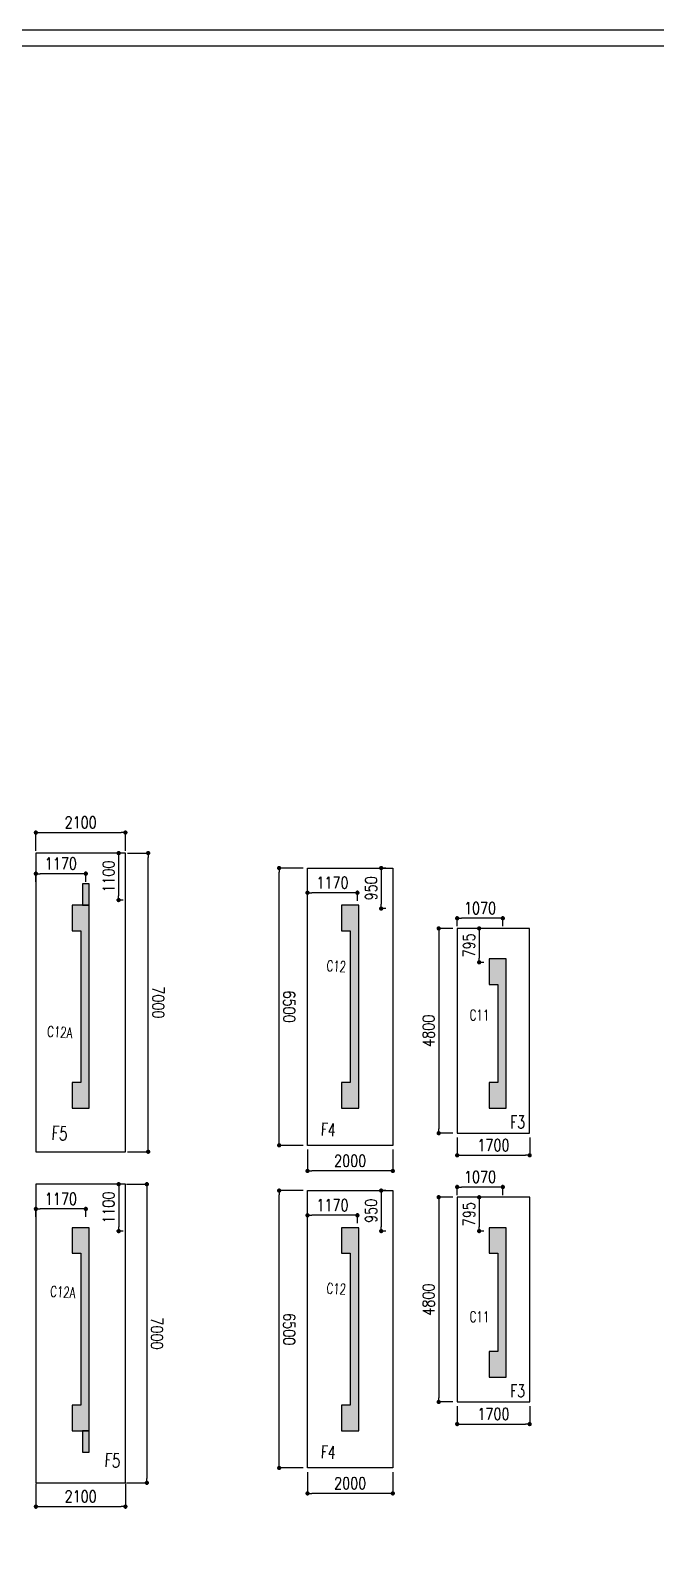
# Model space of a CAD drawing. Extents: x 473024 to 774629, y -1213442 to -1126596.
# Drawn here: x 512094 to 526767, y -1162354 to -1126969 of the extents above; entities that cross this region are included whole.
import ezdxf
from ezdxf.enums import TextEntityAlignment as Align

# ---------------------------------------------------------------- set-up
doc = ezdxf.new("R2010")
doc.units = 0
doc.header["$LTSCALE"] = 100
doc.header["$MEASUREMENT"] = 0
doc.header["$PDMODE"] = 2
doc.header["$PDSIZE"] = -10
doc.layers.get('0').update_dxf_attribs({"linetype": 'CONTINUOUS'})
doc.layers.get('Defpoints').update_dxf_attribs({"linetype": 'CONTINUOUS'})
for name, color, linetype in [('7', 7, 'CONTINUOUS'), ('C-STRU-COL-HAT', 253, 'CONTINUOUS'), ('COLNO', 6, 'CONTINUOUS'), ('column', 10, 'CONTINUOUS'), ('Footing', 2, 'CONTINUOUS'), ('Footing Nos', 4, 'CONTINUOUS'), ('S-FOOTDIM', 9, 'CONTINUOUS'), ('TITLE2', 7, 'CONTINUOUS')]:
    doc.layers.add(name, color=color, linetype=linetype)
doc.styles.add('ROMANS', font='romans.shx', dxfattribs={"width": 0.8})
doc.dimstyles.new('dim100', dxfattribs={"dimtxt": 275, "dimasz": 100, "dimexe": 50, "dimexo": 50, "dimgap": 100, "dimtad": 1, "dimdec": 0, "dimrnd": 5, "dimzin": 0, "dimdsep": 46, "dimtxsty": 'ROMANS', "dimblk": 'DOT', "dimcen": 0.09, "dimclrd": 9, "dimclre": 9, "dimclrt": 3, "dimadec": 0, "dimazin": 0, "dimtfac": 1, "dimtdec": 0, "dimtofl": 0, "dimtmove": 1, "dimatfit": 0, "dimldrblk": 'DOT', "dimfxl": 1, "dimtolj": 1, "dimtzin": 0, "dimarcsym": 0})

# ---------------------------------------------------------------- blocks, each defined once
blk = doc.blocks.new('_Dot')
at = {"color": 0, "linetype": 'ByBlock', "lineweight": -2}
blk.add_line((-0.5, 0), (-1, 0), dxfattribs=at)
at = {"color": 0, "linetype": 'ByBlock', "const_width": 0.5}
blk.add_lwpolyline([(-0.25, 0, 1), (0.25, 0, 1)], format="xyb", close=True, dxfattribs=at)
blk = doc.blocks.new('*D123')
at = {"layer": 'Defpoints', "color": 0, "transparency": 16777216}
for p in [(518599, -1160668), (520599, -1160668), (518599, -1161267)]:
    blk.add_point(p, dxfattribs=at)
at = {"layer": 'S-FOOTDIM', "color": 9, "lineweight": -2, "transparency": 16777216}
for p, q in [((518599, -1160768), (518599, -1161267)), ((520599, -1160768), (520599, -1161267)), ((520499, -1161267), (518699, -1161267))]:
    blk.add_line(p, q, dxfattribs=at)
at = {"layer": 'S-FOOTDIM', "color": 9, "lineweight": -2, "transparency": 16777216, "xscale": 100, "yscale": 100, "zscale": 100}
for p, rotation in [((518599, -1161267), 180.0024696231553), ((520599, -1161267), 0.002469623155336719)]:
    blk.add_blockref('_Dot', p, dxfattribs=dict(at, rotation=rotation))
at = {"layer": 'S-FOOTDIM', "color": 3, "transparency": 16777216, "insert": (519599, -1161029), "char_height": 275, "attachment_point": 5, "rotation": 0.0025, "style": 'ROMANS'}
blk.add_mtext('\\A1;2000', dxfattribs=at)
blk = doc.blocks.new('*D124')
at = {"layer": 'Defpoints', "color": 0, "transparency": 16777216}
for p in [(517933, -1154168), (518599, -1154168), (518599, -1160668)]:
    blk.add_point(p, dxfattribs=at)
at = {"layer": 'S-FOOTDIM', "color": 9, "lineweight": -2, "transparency": 16777216}
for p, q in [((518499, -1154168), (517933, -1154168)), ((517934, -1160568), (517933, -1154268)), ((518499, -1160668), (517934, -1160668))]:
    blk.add_line(p, q, dxfattribs=at)
at = {"layer": 'S-FOOTDIM', "color": 9, "lineweight": -2, "transparency": 16777216, "xscale": 100, "yscale": 100, "zscale": 100}
for p, rotation in [((517933, -1154168), 90.00246962315532), ((517934, -1160668), 270.0024696231553)]:
    blk.add_blockref('_Dot', p, dxfattribs=dict(at, rotation=rotation))
at = {"layer": 'S-FOOTDIM', "color": 3, "transparency": 16777216, "insert": (518171, -1157418), "char_height": 275, "attachment_point": 5, "rotation": 270.0025, "style": 'ROMANS'}
blk.add_mtext('\\A1;6500', dxfattribs=at)
blk = doc.blocks.new('*D125')
at = {"layer": 'Defpoints', "color": 0, "transparency": 16777216}
for p in [(518599, -1153108), (520599, -1153108), (518599, -1153707)]:
    blk.add_point(p, dxfattribs=at)
at = {"layer": 'S-FOOTDIM', "color": 9, "lineweight": -2, "transparency": 16777216}
for p, q in [((518599, -1153208), (518599, -1153707)), ((520599, -1153208), (520599, -1153707)), ((520499, -1153707), (518699, -1153707))]:
    blk.add_line(p, q, dxfattribs=at)
at = {"layer": 'S-FOOTDIM', "color": 9, "lineweight": -2, "transparency": 16777216, "xscale": 100, "yscale": 100, "zscale": 100}
for p, rotation in [((518599, -1153707), 180.0024696231486), ((520599, -1153707), 0.002469623148622091)]:
    blk.add_blockref('_Dot', p, dxfattribs=dict(at, rotation=rotation))
at = {"layer": 'S-FOOTDIM', "color": 3, "transparency": 16777216, "insert": (519599, -1153469), "char_height": 275, "attachment_point": 5, "rotation": 0.0025, "style": 'ROMANS'}
blk.add_mtext('\\A1;2000', dxfattribs=at)
blk = doc.blocks.new('*D126')
at = {"layer": 'Defpoints', "color": 0, "transparency": 16777216}
for p in [(517933, -1146608), (518598, -1146608), (518599, -1153108)]:
    blk.add_point(p, dxfattribs=at)
at = {"layer": 'S-FOOTDIM', "color": 9, "lineweight": -2, "transparency": 16777216}
for p, q in [((518498, -1146608), (517933, -1146608)), ((517933, -1153008), (517933, -1146708)), ((518499, -1153108), (517933, -1153108))]:
    blk.add_line(p, q, dxfattribs=at)
at = {"layer": 'S-FOOTDIM', "color": 9, "lineweight": -2, "transparency": 16777216, "xscale": 100, "yscale": 100, "zscale": 100}
for p, rotation in [((517933, -1146608), 90.00246962315532), ((517933, -1153108), 270.0024696231553)]:
    blk.add_blockref('_Dot', p, dxfattribs=dict(at, rotation=rotation))
at = {"layer": 'S-FOOTDIM', "color": 3, "transparency": 16777216, "insert": (518171, -1149858), "char_height": 275, "attachment_point": 5, "rotation": 270.0025, "style": 'ROMANS'}
blk.add_mtext('\\A1;6500', dxfattribs=at)
blk = doc.blocks.new('*D127')
at = {"layer": 'Defpoints', "color": 0, "transparency": 16777216}
for p in [(512228, -1160994), (514328, -1160994), (514328, -1161574)]:
    blk.add_point(p, dxfattribs=at)
at = {"layer": 'S-FOOTDIM', "color": 9, "lineweight": -2, "transparency": 16777216}
for p, q in [((512228, -1161044), (512228, -1161624)), ((514328, -1161044), (514328, -1161624)), ((512328, -1161574), (514228, -1161574))]:
    blk.add_line(p, q, dxfattribs=at)
at = {"layer": 'S-FOOTDIM', "color": 9, "lineweight": -2, "transparency": 16777216, "xscale": 100, "yscale": 100, "zscale": 100}
for p, rotation in [((512228, -1161574), 180.000188798149), ((514328, -1161574), 0.0001887981489817803)]:
    blk.add_blockref('_Dot', p, dxfattribs=dict(at, rotation=rotation))
at = {"layer": 'S-FOOTDIM', "color": 3, "transparency": 16777216, "insert": (513278, -1161337), "char_height": 275, "attachment_point": 5, "rotation": 0.0002, "style": 'ROMANS'}
blk.add_mtext('\\A1;2100', dxfattribs=at)
blk = doc.blocks.new('*D128')
at = {"layer": 'Defpoints', "color": 0, "transparency": 16777216}
for p in [(514303, -1154018), (514303, -1161018), (514830, -1161018)]:
    blk.add_point(p, dxfattribs=at)
at = {"layer": 'S-FOOTDIM', "color": 9, "lineweight": -2, "transparency": 16777216}
for p, q in [((514353, -1154018), (514880, -1154018)), ((514830, -1154118), (514830, -1160918)), ((514353, -1161018), (514880, -1161018))]:
    blk.add_line(p, q, dxfattribs=at)
at = {"layer": 'S-FOOTDIM', "color": 9, "lineweight": -2, "transparency": 16777216, "xscale": 100, "yscale": 100, "zscale": 100}
for p, rotation in [((514830, -1154018), 90.0003432690879), ((514830, -1161018), 270.0003432690879)]:
    blk.add_blockref('_Dot', p, dxfattribs=dict(at, rotation=rotation))
at = {"layer": 'S-FOOTDIM', "color": 3, "transparency": 16777216, "insert": (515067, -1157518), "char_height": 275, "attachment_point": 5, "rotation": 270.0003, "style": 'ROMANS'}
blk.add_mtext('\\A1;7000', dxfattribs=at)
blk = doc.blocks.new('*D129')
at = {"layer": 'Defpoints', "color": 0, "transparency": 16777216}
for p in [(514328, -1145776), (512228, -1146258), (514328, -1146258)]:
    blk.add_point(p, dxfattribs=at)
at = {"layer": 'S-FOOTDIM', "color": 9, "lineweight": -2, "transparency": 16777216}
for p, q in [((512228, -1146208), (512228, -1145727)), ((514328, -1146208), (514328, -1145726)), ((512328, -1145777), (514228, -1145776))]:
    blk.add_line(p, q, dxfattribs=at)
at = {"layer": 'S-FOOTDIM', "color": 9, "lineweight": -2, "transparency": 16777216, "xscale": 100, "yscale": 100, "zscale": 100}
for p, rotation in [((512228, -1145777), 180.0024705561806), ((514328, -1145776), 0.002470556180603151)]:
    blk.add_blockref('_Dot', p, dxfattribs=dict(at, rotation=rotation))
at = {"layer": 'S-FOOTDIM', "color": 3, "transparency": 16777216, "insert": (513278, -1145539), "char_height": 275, "attachment_point": 5, "rotation": 0.0025, "style": 'ROMANS'}
blk.add_mtext('\\A1;2100', dxfattribs=at)
blk = doc.blocks.new('*D130')
at = {"layer": 'Defpoints', "color": 0, "transparency": 16777216}
for p in [(514328, -1146258), (514861, -1146258), (514328, -1153258)]:
    blk.add_point(p, dxfattribs=at)
at = {"layer": 'S-FOOTDIM', "color": 9, "lineweight": -2, "transparency": 16777216}
for p, q in [((514378, -1146258), (514911, -1146258)), ((514861, -1153158), (514861, -1146358)), ((514378, -1153258), (514911, -1153258))]:
    blk.add_line(p, q, dxfattribs=at)
at = {"layer": 'S-FOOTDIM', "color": 9, "lineweight": -2, "transparency": 16777216, "xscale": 100, "yscale": 100, "zscale": 100}
for p, rotation in [((514861, -1146258), 90.00242456644979), ((514861, -1153258), 270.0024245664498)]:
    blk.add_blockref('_Dot', p, dxfattribs=dict(at, rotation=rotation))
at = {"layer": 'S-FOOTDIM', "color": 3, "transparency": 16777216, "insert": (515099, -1149758), "char_height": 275, "attachment_point": 5, "rotation": 270.0024, "style": 'ROMANS'}
blk.add_mtext('\\A1;7000', dxfattribs=at)
blk = doc.blocks.new('*D131')
at = {"layer": 'Defpoints', "color": 0, "transparency": 16777216}
for p in [(522109, -1152823), (523809, -1152823), (523809, -1153341)]:
    blk.add_point(p, dxfattribs=at)
at = {"layer": 'S-FOOTDIM', "color": 9, "lineweight": -2, "transparency": 16777216}
for p, q in [((522109, -1152923), (522109, -1153341)), ((523809, -1152923), (523809, -1153341)), ((522209, -1153341), (523709, -1153341))]:
    blk.add_line(p, q, dxfattribs=at)
at = {"layer": 'S-FOOTDIM', "color": 9, "lineweight": -2, "transparency": 16777216, "xscale": 100, "yscale": 100, "zscale": 100, "rotation": 180}
blk.add_blockref('_Dot', (522109, -1153341), dxfattribs=at)
at = {"layer": 'S-FOOTDIM', "color": 9, "lineweight": -2, "transparency": 16777216, "xscale": 100, "yscale": 100, "zscale": 100}
blk.add_blockref('_Dot', (523809, -1153341), dxfattribs=at)
at = {"layer": 'S-FOOTDIM', "color": 3, "transparency": 16777216, "insert": (522959, -1153104), "char_height": 275, "attachment_point": 5, "style": 'ROMANS'}
blk.add_mtext('\\A1;1700', dxfattribs=at)
blk = doc.blocks.new('*D132')
at = {"layer": 'Defpoints', "color": 0, "transparency": 16777216}
for p in [(522109, -1148023), (521675, -1152823), (522109, -1152823)]:
    blk.add_point(p, dxfattribs=at)
at = {"layer": 'S-FOOTDIM', "color": 9, "lineweight": -2, "transparency": 16777216}
for p, q in [((522009, -1148023), (521675, -1148023)), ((521675, -1148123), (521675, -1152723)), ((522009, -1152823), (521675, -1152823))]:
    blk.add_line(p, q, dxfattribs=at)
at = {"layer": 'S-FOOTDIM', "color": 9, "lineweight": -2, "transparency": 16777216, "xscale": 100, "yscale": 100, "zscale": 100}
for p, rotation in [((521675, -1148023), 90), ((521675, -1152823), 270)]:
    blk.add_blockref('_Dot', p, dxfattribs=dict(at, rotation=rotation))
at = {"layer": 'S-FOOTDIM', "color": 3, "transparency": 16777216, "insert": (521437, -1150423), "char_height": 275, "attachment_point": 5, "rotation": 90, "style": 'ROMANS'}
blk.add_mtext('\\A1;4800', dxfattribs=at)
blk = doc.blocks.new('*D133')
at = {"layer": 'Defpoints', "color": 0, "transparency": 16777216}
for p in [(522109, -1159123), (523809, -1159123), (523809, -1159641)]:
    blk.add_point(p, dxfattribs=at)
at = {"layer": 'S-FOOTDIM', "color": 9, "lineweight": -2, "transparency": 16777216}
for p, q in [((522109, -1159223), (522109, -1159641)), ((523809, -1159223), (523809, -1159641)), ((522209, -1159641), (523709, -1159641))]:
    blk.add_line(p, q, dxfattribs=at)
at = {"layer": 'S-FOOTDIM', "color": 9, "lineweight": -2, "transparency": 16777216, "xscale": 100, "yscale": 100, "zscale": 100, "rotation": 180}
blk.add_blockref('_Dot', (522109, -1159641), dxfattribs=at)
at = {"layer": 'S-FOOTDIM', "color": 9, "lineweight": -2, "transparency": 16777216, "xscale": 100, "yscale": 100, "zscale": 100}
blk.add_blockref('_Dot', (523809, -1159641), dxfattribs=at)
at = {"layer": 'S-FOOTDIM', "color": 3, "transparency": 16777216, "insert": (522959, -1159404), "char_height": 275, "attachment_point": 5, "style": 'ROMANS'}
blk.add_mtext('\\A1;1700', dxfattribs=at)
blk = doc.blocks.new('*D134')
at = {"layer": 'Defpoints', "color": 0, "transparency": 16777216}
for p in [(522109, -1154323), (521675, -1159123), (522109, -1159123)]:
    blk.add_point(p, dxfattribs=at)
at = {"layer": 'S-FOOTDIM', "color": 9, "lineweight": -2, "transparency": 16777216}
for p, q in [((522009, -1154323), (521675, -1154323)), ((521675, -1154423), (521675, -1159023)), ((522009, -1159123), (521675, -1159123))]:
    blk.add_line(p, q, dxfattribs=at)
at = {"layer": 'S-FOOTDIM', "color": 9, "lineweight": -2, "transparency": 16777216, "xscale": 100, "yscale": 100, "zscale": 100}
for p, rotation in [((521675, -1154323), 90), ((521675, -1159123), 270)]:
    blk.add_blockref('_Dot', p, dxfattribs=dict(at, rotation=rotation))
at = {"layer": 'S-FOOTDIM', "color": 3, "transparency": 16777216, "insert": (521438, -1156723), "char_height": 275, "attachment_point": 5, "rotation": 90, "style": 'ROMANS'}
blk.add_mtext('\\A1;4800', dxfattribs=at)
blk = doc.blocks.new('*D404')
at = {"layer": 'Defpoints', "color": 0, "linetype": 'ByBlock', "transparency": 16777216}
for p in [(512228, -1154598), (512228, -1154836), (513399, -1154836)]:
    blk.add_point(p, dxfattribs=at)
at = {"layer": 'S-FOOTDIM', "color": 9, "lineweight": -2, "transparency": 16777216}
for p, q in [((512228, -1154786), (512228, -1154548)), ((513399, -1154786), (513399, -1154548)), ((513299, -1154598), (512328, -1154598))]:
    blk.add_line(p, q, dxfattribs=at)
at = {"layer": 'S-FOOTDIM', "color": 9, "linetype": 'ByBlock', "lineweight": -2, "transparency": 16777216, "xscale": 100, "yscale": 100, "zscale": 100, "rotation": 180}
blk.add_blockref('_Dot', (512228, -1154598), dxfattribs=at)
at = {"layer": 'S-FOOTDIM', "color": 9, "linetype": 'ByBlock', "lineweight": -2, "transparency": 16777216, "xscale": 100, "yscale": 100, "zscale": 100}
blk.add_blockref('_Dot', (513399, -1154598), dxfattribs=at)
at = {"layer": 'S-FOOTDIM', "color": 3, "linetype": 'ByBlock', "transparency": 16777216, "insert": (512814, -1154361), "char_height": 275, "attachment_point": 5, "style": 'ROMANS'}
blk.add_mtext('\\A1;1170', dxfattribs=at)
blk = doc.blocks.new('DOT')
at = {"layer": '7', "color": 0, "linetype": 'ByBlock'}
blk.add_line((-0.5, 0), (-1, 0), dxfattribs=at)
at = {"layer": '7', "color": 0, "linetype": 'ByBlock', "const_width": 0.5}
blk.add_lwpolyline([(-0.25, 0, 1), (0.25, 0, 1)], format="xyb", close=True, dxfattribs=at)
blk = doc.blocks.new('*D405')
at = {"layer": 'Defpoints', "color": 0, "linetype": 'ByBlock', "transparency": 16777216}
for p in [(514328, -1154018), (514170, -1155118), (514328, -1155118)]:
    blk.add_point(p, dxfattribs=at)
at = {"layer": 'S-FOOTDIM', "color": 9, "lineweight": -2, "transparency": 16777216}
for p, q in [((514278, -1154018), (514120, -1154018)), ((514170, -1154118), (514170, -1155018)), ((514278, -1155118), (514120, -1155118))]:
    blk.add_line(p, q, dxfattribs=at)
at = {"layer": 'S-FOOTDIM', "color": 9, "linetype": 'ByBlock', "lineweight": -2, "transparency": 16777216, "xscale": 100, "yscale": 100, "zscale": 100}
for p, rotation in [((514170, -1154018), 90), ((514170, -1155118), 270)]:
    blk.add_blockref('_Dot', p, dxfattribs=dict(at, rotation=rotation))
at = {"layer": 'S-FOOTDIM', "color": 3, "linetype": 'ByBlock', "transparency": 16777216, "insert": (513932, -1154568), "char_height": 275, "attachment_point": 5, "rotation": 90, "style": 'ROMANS'}
blk.add_mtext('\\A1;1100', dxfattribs=at)
blk = doc.blocks.new('*D406')
at = {"layer": 'Defpoints', "color": 0, "linetype": 'ByBlock', "transparency": 16777216}
for p in [(512228, -1146740), (512228, -1146978), (513399, -1146978)]:
    blk.add_point(p, dxfattribs=at)
at = {"layer": 'S-FOOTDIM', "color": 9, "lineweight": -2, "transparency": 16777216}
for p, q in [((512228, -1146928), (512228, -1146690)), ((513299, -1146740), (512328, -1146740)), ((513399, -1146928), (513399, -1146690))]:
    blk.add_line(p, q, dxfattribs=at)
at = {"layer": 'S-FOOTDIM', "color": 9, "linetype": 'ByBlock', "lineweight": -2, "transparency": 16777216, "xscale": 100, "yscale": 100, "zscale": 100, "rotation": 180}
blk.add_blockref('_Dot', (512228, -1146740), dxfattribs=at)
at = {"layer": 'S-FOOTDIM', "color": 9, "linetype": 'ByBlock', "lineweight": -2, "transparency": 16777216, "xscale": 100, "yscale": 100, "zscale": 100}
blk.add_blockref('_Dot', (513399, -1146740), dxfattribs=at)
at = {"layer": 'S-FOOTDIM', "color": 3, "linetype": 'ByBlock', "transparency": 16777216, "insert": (512813, -1146502), "char_height": 275, "attachment_point": 5, "style": 'ROMANS'}
blk.add_mtext('\\A1;1170', dxfattribs=at)
blk = doc.blocks.new('*D407')
at = {"layer": 'Defpoints', "color": 0, "linetype": 'ByBlock', "transparency": 16777216}
for p in [(514328, -1146258), (514169, -1147358), (514328, -1147358)]:
    blk.add_point(p, dxfattribs=at)
at = {"layer": 'S-FOOTDIM', "color": 9, "lineweight": -2, "transparency": 16777216}
for p, q in [((514278, -1146258), (514119, -1146258)), ((514169, -1146358), (514169, -1147258)), ((514278, -1147358), (514119, -1147358))]:
    blk.add_line(p, q, dxfattribs=at)
at = {"layer": 'S-FOOTDIM', "color": 9, "linetype": 'ByBlock', "lineweight": -2, "transparency": 16777216, "xscale": 100, "yscale": 100, "zscale": 100}
for p, rotation in [((514169, -1146258), 90), ((514169, -1147358), 270)]:
    blk.add_blockref('_Dot', p, dxfattribs=dict(at, rotation=rotation))
at = {"layer": 'S-FOOTDIM', "color": 3, "linetype": 'ByBlock', "transparency": 16777216, "insert": (513932, -1146808), "char_height": 275, "attachment_point": 5, "rotation": 90, "style": 'ROMANS'}
blk.add_mtext('\\A1;1100', dxfattribs=at)
blk = doc.blocks.new('*D408')
at = {"layer": 'Defpoints', "color": 0, "linetype": 'ByBlock', "transparency": 16777216}
for p in [(518599, -1154748), (518599, -1154985), (519769, -1154985)]:
    blk.add_point(p, dxfattribs=at)
at = {"layer": 'S-FOOTDIM', "color": 9, "lineweight": -2, "transparency": 16777216}
for p, q in [((518599, -1154935), (518599, -1154698)), ((519669, -1154748), (518699, -1154748)), ((519769, -1154935), (519769, -1154698))]:
    blk.add_line(p, q, dxfattribs=at)
at = {"layer": 'S-FOOTDIM', "color": 9, "linetype": 'ByBlock', "lineweight": -2, "transparency": 16777216, "xscale": 100, "yscale": 100, "zscale": 100, "rotation": 180}
blk.add_blockref('_Dot', (518599, -1154748), dxfattribs=at)
at = {"layer": 'S-FOOTDIM', "color": 9, "linetype": 'ByBlock', "lineweight": -2, "transparency": 16777216, "xscale": 100, "yscale": 100, "zscale": 100}
blk.add_blockref('_Dot', (519769, -1154748), dxfattribs=at)
at = {"layer": 'S-FOOTDIM', "color": 3, "linetype": 'ByBlock', "transparency": 16777216, "insert": (519184, -1154510), "char_height": 275, "attachment_point": 5, "style": 'ROMANS'}
blk.add_mtext('\\A1;1170', dxfattribs=at)
blk = doc.blocks.new('*D409')
at = {"layer": 'Defpoints', "color": 0, "linetype": 'ByBlock', "transparency": 16777216}
for p in [(520485, -1154168), (520327, -1155118), (520485, -1155118)]:
    blk.add_point(p, dxfattribs=at)
at = {"layer": 'S-FOOTDIM', "color": 9, "lineweight": -2, "transparency": 16777216}
for p, q in [((520435, -1154168), (520277, -1154168)), ((520327, -1154268), (520327, -1155018)), ((520435, -1155118), (520277, -1155118))]:
    blk.add_line(p, q, dxfattribs=at)
at = {"layer": 'S-FOOTDIM', "color": 9, "linetype": 'ByBlock', "lineweight": -2, "transparency": 16777216, "xscale": 100, "yscale": 100, "zscale": 100}
for p, rotation in [((520327, -1154168), 90), ((520327, -1155118), 270)]:
    blk.add_blockref('_Dot', p, dxfattribs=dict(at, rotation=rotation))
at = {"layer": 'S-FOOTDIM', "color": 3, "linetype": 'ByBlock', "transparency": 16777216, "insert": (520089, -1154643), "char_height": 275, "attachment_point": 5, "rotation": 90, "style": 'ROMANS'}
blk.add_mtext('\\A1;950', dxfattribs=at)
blk = doc.blocks.new('*D410')
at = {"layer": 'Defpoints', "color": 0, "linetype": 'ByBlock', "transparency": 16777216}
for p in [(518598, -1147188), (518598, -1147425), (519769, -1147425)]:
    blk.add_point(p, dxfattribs=at)
at = {"layer": 'S-FOOTDIM', "color": 9, "lineweight": -2, "transparency": 16777216}
for p, q in [((518598, -1147375), (518598, -1147138)), ((519769, -1147375), (519769, -1147138)), ((519669, -1147188), (518698, -1147188))]:
    blk.add_line(p, q, dxfattribs=at)
at = {"layer": 'S-FOOTDIM', "color": 9, "linetype": 'ByBlock', "lineweight": -2, "transparency": 16777216, "xscale": 100, "yscale": 100, "zscale": 100, "rotation": 180}
blk.add_blockref('_Dot', (518598, -1147188), dxfattribs=at)
at = {"layer": 'S-FOOTDIM', "color": 9, "linetype": 'ByBlock', "lineweight": -2, "transparency": 16777216, "xscale": 100, "yscale": 100, "zscale": 100}
blk.add_blockref('_Dot', (519769, -1147188), dxfattribs=at)
at = {"layer": 'S-FOOTDIM', "color": 3, "linetype": 'ByBlock', "transparency": 16777216, "insert": (519184, -1146950), "char_height": 275, "attachment_point": 5, "style": 'ROMANS'}
blk.add_mtext('\\A1;1170', dxfattribs=at)
blk = doc.blocks.new('*D411')
at = {"layer": 'Defpoints', "color": 0, "linetype": 'ByBlock', "transparency": 16777216}
for p in [(520485, -1146608), (520326, -1147558), (520485, -1147558)]:
    blk.add_point(p, dxfattribs=at)
at = {"layer": 'S-FOOTDIM', "color": 9, "lineweight": -2, "transparency": 16777216}
for p, q in [((520435, -1146608), (520276, -1146608)), ((520326, -1146708), (520326, -1147458)), ((520435, -1147558), (520276, -1147558))]:
    blk.add_line(p, q, dxfattribs=at)
at = {"layer": 'S-FOOTDIM', "color": 9, "linetype": 'ByBlock', "lineweight": -2, "transparency": 16777216, "xscale": 100, "yscale": 100, "zscale": 100}
for p, rotation in [((520326, -1146608), 90), ((520326, -1147558), 270)]:
    blk.add_blockref('_Dot', p, dxfattribs=dict(at, rotation=rotation))
at = {"layer": 'S-FOOTDIM', "color": 3, "linetype": 'ByBlock', "transparency": 16777216, "insert": (520089, -1147083), "char_height": 275, "attachment_point": 5, "rotation": 90, "style": 'ROMANS'}
blk.add_mtext('\\A1;950', dxfattribs=at)
blk = doc.blocks.new('*D412')
at = {"layer": 'Defpoints', "color": 0, "linetype": 'ByBlock', "transparency": 16777216}
for p in [(522109, -1147785), (522109, -1148023), (523179, -1148023)]:
    blk.add_point(p, dxfattribs=at)
at = {"layer": 'S-FOOTDIM', "color": 9, "lineweight": -2, "transparency": 16777216}
for p, q in [((522109, -1147973), (522109, -1147735)), ((523079, -1147785), (522209, -1147785)), ((523179, -1147973), (523179, -1147735))]:
    blk.add_line(p, q, dxfattribs=at)
at = {"layer": 'S-FOOTDIM', "color": 9, "linetype": 'ByBlock', "lineweight": -2, "transparency": 16777216, "xscale": 100, "yscale": 100, "zscale": 100, "rotation": 180}
blk.add_blockref('_Dot', (522109, -1147785), dxfattribs=at)
at = {"layer": 'S-FOOTDIM', "color": 9, "linetype": 'ByBlock', "lineweight": -2, "transparency": 16777216, "xscale": 100, "yscale": 100, "zscale": 100}
blk.add_blockref('_Dot', (523179, -1147785), dxfattribs=at)
at = {"layer": 'S-FOOTDIM', "color": 3, "linetype": 'ByBlock', "transparency": 16777216, "insert": (522644, -1147548), "char_height": 275, "attachment_point": 5, "style": 'ROMANS'}
blk.add_mtext('\\A1;1070', dxfattribs=at)
blk = doc.blocks.new('*D413')
at = {"layer": 'Defpoints', "color": 0, "linetype": 'ByBlock', "transparency": 16777216}
for p in [(522783, -1148023), (522624, -1148818), (522783, -1148818)]:
    blk.add_point(p, dxfattribs=at)
at = {"layer": 'S-FOOTDIM', "color": 9, "lineweight": -2, "transparency": 16777216}
for p, q in [((522733, -1148023), (522574, -1148023)), ((522624, -1148123), (522624, -1148718)), ((522733, -1148818), (522574, -1148818))]:
    blk.add_line(p, q, dxfattribs=at)
at = {"layer": 'S-FOOTDIM', "color": 9, "linetype": 'ByBlock', "lineweight": -2, "transparency": 16777216, "xscale": 100, "yscale": 100, "zscale": 100}
for p, rotation in [((522624, -1148023), 90), ((522624, -1148818), 270)]:
    blk.add_blockref('_Dot', p, dxfattribs=dict(at, rotation=rotation))
at = {"layer": 'S-FOOTDIM', "color": 3, "linetype": 'ByBlock', "transparency": 16777216, "insert": (522386, -1148421), "char_height": 275, "attachment_point": 5, "rotation": 90, "style": 'ROMANS'}
blk.add_mtext('\\A1;795', dxfattribs=at)
blk = doc.blocks.new('*D414')
at = {"layer": 'Defpoints', "color": 0, "linetype": 'ByBlock', "transparency": 16777216}
for p in [(522109, -1154085), (522109, -1154323), (523179, -1154323)]:
    blk.add_point(p, dxfattribs=at)
at = {"layer": 'S-FOOTDIM', "color": 9, "lineweight": -2, "transparency": 16777216}
for p, q in [((522109, -1154273), (522109, -1154035)), ((523079, -1154085), (522209, -1154085)), ((523179, -1154273), (523179, -1154035))]:
    blk.add_line(p, q, dxfattribs=at)
at = {"layer": 'S-FOOTDIM', "color": 9, "linetype": 'ByBlock', "lineweight": -2, "transparency": 16777216, "xscale": 100, "yscale": 100, "zscale": 100, "rotation": 180}
blk.add_blockref('_Dot', (522109, -1154085), dxfattribs=at)
at = {"layer": 'S-FOOTDIM', "color": 9, "linetype": 'ByBlock', "lineweight": -2, "transparency": 16777216, "xscale": 100, "yscale": 100, "zscale": 100}
blk.add_blockref('_Dot', (523179, -1154085), dxfattribs=at)
at = {"layer": 'S-FOOTDIM', "color": 3, "linetype": 'ByBlock', "transparency": 16777216, "insert": (522644, -1153848), "char_height": 275, "attachment_point": 5, "style": 'ROMANS'}
blk.add_mtext('\\A1;1070', dxfattribs=at)
blk = doc.blocks.new('*D415')
at = {"layer": 'Defpoints', "color": 0, "linetype": 'ByBlock', "transparency": 16777216}
for p in [(522783, -1154323), (522624, -1155118), (522783, -1155118)]:
    blk.add_point(p, dxfattribs=at)
at = {"layer": 'S-FOOTDIM', "color": 9, "lineweight": -2, "transparency": 16777216}
for p, q in [((522733, -1154323), (522574, -1154323)), ((522624, -1154423), (522624, -1155018)), ((522733, -1155118), (522574, -1155118))]:
    blk.add_line(p, q, dxfattribs=at)
at = {"layer": 'S-FOOTDIM', "color": 9, "linetype": 'ByBlock', "lineweight": -2, "transparency": 16777216, "xscale": 100, "yscale": 100, "zscale": 100}
for p, rotation in [((522624, -1154323), 90), ((522624, -1155118), 270)]:
    blk.add_blockref('_Dot', p, dxfattribs=dict(at, rotation=rotation))
at = {"layer": 'S-FOOTDIM', "color": 3, "linetype": 'ByBlock', "transparency": 16777216, "insert": (522387, -1154721), "char_height": 275, "attachment_point": 5, "rotation": 90, "style": 'ROMANS'}
blk.add_mtext('\\A1;795', dxfattribs=at)

msp = doc.modelspace()

# ---------------------------------------------------------------- hatches: boundary and pattern name
at = {"layer": 'C-STRU-COL-HAT'}
for points in [[(513478.7, -1146978.3), (513318.7, -1146978.3), (513318.7, -1147478.3), (513478.7, -1147478.3)], [(513478.5, -1159798.3), (513478.5, -1159798.3), (513318.5, -1159798.3), (513318.6, -1160298.3), (513478.6, -1160298.2)], [(513478.9, -1159798.3), (513478.9, -1159798.3), (513318.9, -1159798.3), (513318.9, -1160298.3), (513478.9, -1160298.3)]]:
    msp.add_hatch(color=256, dxfattribs=at).paths.add_polyline_path(points)
h = msp.add_hatch(color=256, dxfattribs=at)
h.dxf.hatch_style = 1
h.paths.add_polyline_path([(513278.6, -1148078.2), (513278.8, -1151638.2), (513078.8, -1151638.2), (513078.8, -1152238.2), (513478.8, -1152238.2), (513478.6, -1147478.2), (513478.6, -1147478.2), (513478.6, -1147478.2), (513078.6, -1147478.2), (513078.6, -1148078.2)])
h = msp.add_hatch(color=256, dxfattribs=at)
h.dxf.hatch_style = 1
h.paths.add_polyline_path([(519598.8, -1148078.1), (519599, -1151638.1), (519399, -1151638.2), (519399, -1152238.2), (519799, -1152238.1), (519798.8, -1147478.1), (519798.8, -1147478.1), (519798.8, -1147478.1), (519398.8, -1147478.2), (519398.8, -1148078.2)])
h = msp.add_hatch(color=256, dxfattribs=at)
h.dxf.hatch_style = 1
h.paths.add_polyline_path([(523058.7, -1149338.2), (523058.8, -1151638.2), (522858.8, -1151638.2), (522858.8, -1152238.2), (523258.8, -1152238.2), (523258.6, -1148738.2), (523258.6, -1148738.2), (523258.6, -1148738.2), (522858.6, -1148738.2), (522858.7, -1149338.2)])
h = msp.add_hatch(color=256, dxfattribs=at)
h.dxf.hatch_style = 1
h.paths.add_polyline_path([(513278.8, -1155638.2), (513279, -1159198.2), (513079, -1159198.2), (513079, -1159798.2), (513479, -1159798.2), (513478.8, -1155038.2), (513478.8, -1155038.2), (513478.8, -1155038.2), (513078.8, -1155038.2), (513078.8, -1155638.2)])
h = msp.add_hatch(color=256, dxfattribs=at)
h.dxf.hatch_style = 1
h.paths.add_polyline_path([(519598.8, -1155638.1), (519599, -1159198.1), (519399, -1159198.2), (519399, -1159798.2), (519799, -1159798.1), (519798.8, -1155038.1), (519798.8, -1155038.1), (519798.8, -1155038.1), (519398.8, -1155038.2), (519398.8, -1155638.2)])
h = msp.add_hatch(color=256, dxfattribs=at)
h.dxf.hatch_style = 1
h.paths.add_polyline_path([(523058.7, -1155638.2), (523058.8, -1157938.2), (522858.8, -1157938.2), (522858.8, -1158538.2), (523258.8, -1158538.2), (523258.6, -1155038.2), (523258.6, -1155038.2), (523258.6, -1155038.2), (522858.6, -1155038.2), (522858.7, -1155638.2)])

# ---------------------------------------------------------------- linework, layer by layer
at = {"layer": 'column', "color": 1, "elevation": 0}
for points in [[(513478.7, -1146978.3), (513318.7, -1146978.3), (513318.7, -1147478.3), (513478.7, -1147478.3)], [(513478.5, -1159798.3), (513478.5, -1159798.3), (513318.5, -1159798.3), (513318.6, -1160298.3), (513478.6, -1160298.2)], [(513478.9, -1159798.3), (513478.9, -1159798.3), (513318.9, -1159798.3), (513318.9, -1160298.3), (513478.9, -1160298.3)]]:
    msp.add_lwpolyline(points, close=True, dxfattribs=at)
for points in [[(513278.6, -1148078.2), (513278.8, -1151638.2), (513078.8, -1151638.2), (513078.8, -1152238.2), (513478.8, -1152238.2), (513478.6, -1147478.2), (513478.6, -1147478.2), (513478.6, -1147478.2), (513078.6, -1147478.2), (513078.6, -1148078.2), (513278.6, -1148078.2)], [(519598.8, -1148078.1), (519599, -1151638.1), (519399, -1151638.2), (519399, -1152238.2), (519799, -1152238.1), (519798.8, -1147478.1), (519798.8, -1147478.1), (519798.8, -1147478.1), (519398.8, -1147478.2), (519398.8, -1148078.2), (519598.8, -1148078.1)], [(523058.7, -1149338.2), (523058.8, -1151638.2), (522858.8, -1151638.2), (522858.8, -1152238.2), (523258.8, -1152238.2), (523258.6, -1148738.2), (523258.6, -1148738.2), (523258.6, -1148738.2), (522858.6, -1148738.2), (522858.7, -1149338.2), (523058.7, -1149338.2)], [(513278.8, -1155638.2), (513279, -1159198.2), (513079, -1159198.2), (513079, -1159798.2), (513479, -1159798.2), (513478.8, -1155038.2), (513478.8, -1155038.2), (513478.8, -1155038.2), (513078.8, -1155038.2), (513078.8, -1155638.2), (513278.8, -1155638.2)], [(519598.8, -1155638.1), (519599, -1159198.1), (519399, -1159198.2), (519399, -1159798.2), (519799, -1159798.1), (519798.8, -1155038.1), (519798.8, -1155038.1), (519798.8, -1155038.1), (519398.8, -1155038.2), (519398.8, -1155638.2), (519598.8, -1155638.1)], [(523058.7, -1155638.2), (523058.8, -1157938.2), (522858.8, -1157938.2), (522858.8, -1158538.2), (523258.8, -1158538.2), (523258.6, -1155038.2), (523258.6, -1155038.2), (523258.6, -1155038.2), (522858.6, -1155038.2), (522858.7, -1155638.2), (523058.7, -1155638.2)]]:
    msp.add_lwpolyline(points, dxfattribs=at)
at = {"layer": 'Footing', "elevation": 0}
for points in [[(512228.3, -1153258.2), (514328.3, -1153258.1), (514328, -1146258.1), (512228, -1146258.2)], [(518598.3, -1146607.9), (520598.3, -1146607.8), (520598.6, -1153107.8), (518598.6, -1153107.9)], [(512228.4, -1161018.5), (514328.4, -1161018.5), (514328.3, -1154018.5), (512228.3, -1154018.5)], [(518598.6, -1154167.9), (520598.6, -1154167.8), (520598.9, -1160667.8), (518598.9, -1160667.9)], [(522108.8, -1159123.2), (523808.8, -1159123.2), (523808.8, -1154323.2), (522108.8, -1154323.2)]]:
    msp.add_lwpolyline(points, close=True, dxfattribs=at)
at = {"layer": 'Footing', "color": 110, "elevation": 0}
msp.add_lwpolyline([(522108.5, -1152823.2), (523808.5, -1152823.2), (523808.5, -1148023.2), (522108.5, -1148023.2)], close=True, dxfattribs=at)
at = {"layer": 'TITLE2', "color": 4, "elevation": 0}
msp.add_lwpolyline([(604473.6, -1213069.4), (604473.6, -1126969.1), (473397.1, -1126969.1), (473397.1, -1213069.4)], close=True, dxfattribs=at)
at = {"layer": 'TITLE2', "color": 12, "elevation": 0}
msp.add_lwpolyline([(604100.7, -1212696.5), (604100.7, -1127341.9), (473769.9, -1127341.9), (473769.9, -1212696.5)], close=True, dxfattribs=at)

# ---------------------------------------------------------------- texts
at = {"layer": 'COLNO', "style": 'ROMANS', "width": 0.7}
for s, rotation, p in [('C12', 356.47046, (519510.4, -1148797.2, 0)), ('C11', 0.00246, (522859.9, -1149928, 0)), ('C12A', 356.47046, (513092.5, -1150346.4, 0)), ('C12', 356.47046, (519510.4, -1156357.2, 0)), ('C12A', 356.47046, (513164.2, -1156438.2, 0)), ('C11', 0.00246, (522859.9, -1156998.5, 0))]:
    msp.add_text(s, height=250, rotation=rotation, dxfattribs=at).set_placement(p, align=Align.TOP_RIGHT)
at = {"layer": 'Footing Nos', "color": 6, "style": 'ROMANS', "width": 0.7}
for p in [(523698.1, -1152411.4, 0), (523698.1, -1158711.4, 0)]:
    msp.add_text('F3', height=300, dxfattribs=at).set_placement(p, align=Align.TOP_RIGHT)
for s, height, rotation, p in [('F5', 325, 356.47046, (512979.1, -1152673.8, 0)), ('F4', 300, 356.47046, (519263.3, -1152598.9, 0)), ('F4', 300, 356.47046, (519263.6, -1160158.9, 0)), ('F5', 325, 356.46833, (514220.6, -1160341, 0))]:
    msp.add_text(s, height=height, rotation=rotation, dxfattribs=at).set_placement(p, align=Align.TOP_RIGHT)

# ---------------------------------------------------------------- dimensions: what is measured, and where the dimension line sits
at = {"layer": 'S-FOOTDIM'}
for p1, p2, distance, picture, middle in [((512228, -1146258.2, 0), (514328, -1146258.1, 0), 481.6, '*D129', (513278, -1145539, 0)), ((514328.3, -1153258.1, 0), (514328, -1146258.1, 0), -532.9, '*D130', (515098.6, -1149758, 0)), ((514303.3, -1154018.5, 0), (514303.4, -1161018.5, 0), 526.3, '*D128', (515067.1, -1157518.5, 0)), ((512228.4, -1160993.5, 0), (514328.4, -1160993.5, 0), -580.9, '*D127', (513278.4, -1161336.9, 0))]:
    dim = msp.add_aligned_dim(p1=p1, p2=p2, distance=distance, dimstyle='dim100', override={"dimpost": '\\X'}, dxfattribs=at)
    dim.commit()
    dim.dimension.update_dxf_attribs({"geometry": picture, "text_midpoint": middle})
for base, p1, p2, picture, middle in [((512228.1, -1146739.9), (513398.5, -1146977.6, 0), (512228.1, -1146977.6, 0), '*D406', (512813.3, -1146502.4)), ((518598.312, -1147187.7282, 0), (519768.7782, -1147425.4247, 0), (518598.312, -1147425.4296, 0), '*D410', (519183.5451, -1146950.2282, 0)), ((522108.5, -1147785.4, 0), (523178.8, -1148023.1, 0), (522108.5, -1148023.2, 0), '*D412', (522643.7, -1147547.9, 0)), ((522108.8, -1154085.4, 0), (523179.1, -1154323.1, 0), (522108.8, -1154323.2, 0), '*D414', (522643.9, -1153847.9, 0)), ((512228.3475, -1154598.3628, 0), (513398.8137, -1154836.0592, 0), (512228.3475, -1154836.0642, 0), '*D404', (512813.5806, -1154360.8628, 0)), ((518598.638, -1154747.7282, 0), (519769.1042, -1154985.4247, 0), (518598.638, -1154985.4296, 0), '*D408', (519183.8711, -1154510.2282, 0))]:
    dim = msp.add_linear_dim(base=base, p1=p1, p2=p2, dimstyle='dim100', override={"dimpost": '\\X', "dimblk": 'Dot'}, dxfattribs=at)
    dim.commit()
    dim.dimension.update_dxf_attribs({"geometry": picture, "text_midpoint": middle})
for base, p1, p2, picture, middle in [((514169.2, -1147358.1), (514328, -1146258.1, 0), (514328, -1147358.1, 0), '*D407', (513931.7, -1146808.1)), ((520326.2, -1147558.5, 0), (520485, -1146607.8, 0), (520485, -1147558.5, 0), '*D411', (520088.7, -1147083.2, 0)), ((522623.8, -1148818, 0), (522782.6, -1148023.2, 0), (522782.6, -1148818, 0), '*D413', (522386.3, -1148420.6, 0)), ((514169.5, -1155118.5), (514328.3, -1154018.5, 0), (514328.3, -1155118.5, 0), '*D405', (513932, -1154568.5)), ((520326.5, -1155118.5, 0), (520485.4, -1154167.8, 0), (520485.4, -1155118.5, 0), '*D409', (520089, -1154643.2, 0)), ((522624, -1155118, 0), (522782.9, -1154323.2, 0), (522782.9, -1155118, 0), '*D415', (522386.5, -1154720.6, 0))]:
    dim = msp.add_linear_dim(base=base, p1=p1, p2=p2, angle=90, dimstyle='dim100', override={"dimpost": '\\X', "dimblk": 'Dot'}, dxfattribs=at)
    dim.commit()
    dim.dimension.update_dxf_attribs({"geometry": picture, "text_midpoint": middle})
at = {"layer": 'S-FOOTDIM', "color": 3}
for p1, p2, distance, picture, middle in [((518598.6, -1153107.9, 0), (518598.3, -1146607.9, 0), 665.2, '*D126', (518170.7, -1149857.9, 0)), ((520598.6, -1153107.8, 0), (518598.6, -1153107.9, 0), 599.1, '*D125', (519598.6, -1153469.4, 0)), ((518598.9, -1160667.9, 0), (518598.6, -1154167.9, 0), 665.2, '*D124', (518171.1, -1157417.9, 0)), ((520598.9, -1160667.8, 0), (518598.9, -1160667.9, 0), 599.1, '*D123', (519598.9, -1161029.4, 0))]:
    dim = msp.add_aligned_dim(p1=p1, p2=p2, distance=distance, dimstyle='dim100', override={"dimexe": 0, "dimexo": 100, "dimpost": '\\X'}, dxfattribs=at)
    dim.commit()
    dim.dimension.update_dxf_attribs({"geometry": picture, "text_midpoint": middle})
for base, p1, p2, picture, middle in [((521674.8, -1152823.2, 0), (522108.5, -1148023.2, 0), (522108.5, -1152823.2, 0), '*D132', (521437.3, -1150423.2, 0)), ((521675, -1159123.2, 0), (522108.8, -1154323.2, 0), (522108.8, -1159123.2, 0), '*D134', (521437.5, -1156723.2, 0))]:
    dim = msp.add_linear_dim(base=base, p1=p1, p2=p2, angle=90, dimstyle='dim100', override={"dimexe": 0, "dimexo": 100, "dimpost": '\\X'}, dxfattribs=at)
    dim.commit()
    dim.dimension.update_dxf_attribs({"geometry": picture, "text_midpoint": middle})
for base, p1, p2, picture, middle in [((523808.5, -1153341.1, 0), (522108.5, -1152823.2, 0), (523808.5, -1152823.2, 0), '*D131', (522958.5, -1153103.6, 0)), ((523808.8, -1159641.1, 0), (522108.8, -1159123.2, 0), (523808.8, -1159123.2, 0), '*D133', (522958.8, -1159403.6, 0))]:
    dim = msp.add_linear_dim(base=base, p1=p1, p2=p2, dimstyle='dim100', override={"dimexe": 0, "dimexo": 100, "dimpost": '\\X'}, dxfattribs=at)
    dim.commit()
    dim.dimension.update_dxf_attribs({"geometry": picture, "text_midpoint": middle})

doc.saveas('drawing.dxf')
